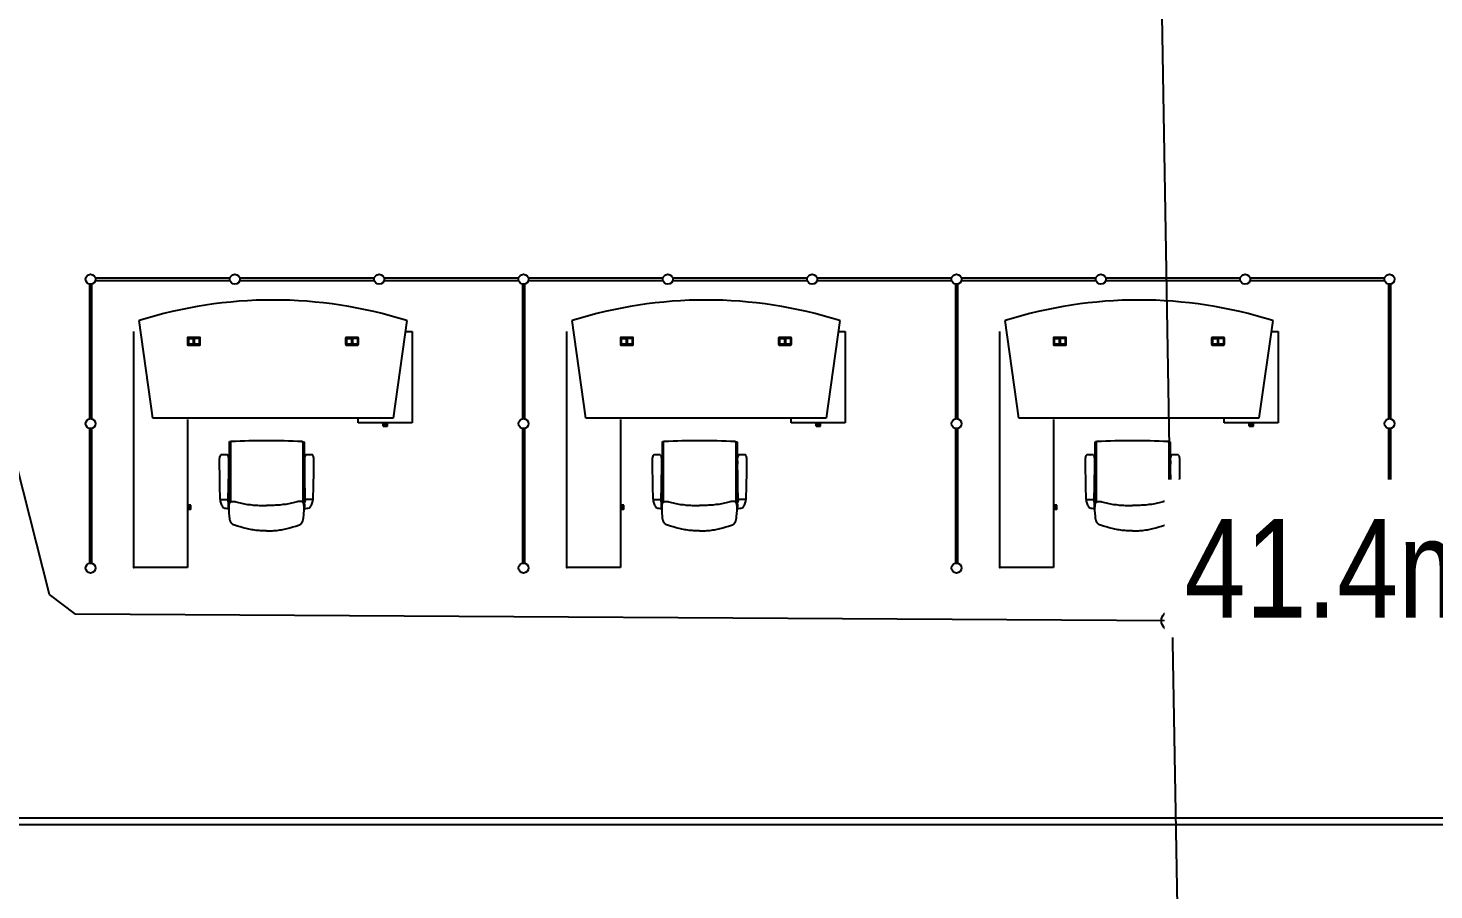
# Model space of a CAD drawing. Header units: millimetres. Extents: x 391350 to 515311, y -283575 to -199845.
# Drawn here: x 499002 to 509716, y -272000 to -265434 of the extents above; entities that cross this region are included whole.
import ezdxf

# ---------------------------------------------------------------- set-up
doc = ezdxf.new("R2010")
doc.units = ezdxf.units.MM
doc.set_wipeout_variables(frame=1)
doc.layers.add('Evac_Occupant', color=183, linetype='Continuous')
doc.layers.add('Evac_Path_Fail', color=1, linetype='Continuous')
doc.styles.get("Standard").update_dxf_attribs({"font": 'arial.ttf'})

msp = doc.modelspace()

# ---------------------------------------------------------------- linework, layer by layer
at = {"color": 0}
for p, q in [((499470, -267386), (499470, -268411)), ((499487, -268411), (499487, -267386)), ((500541, -267340), (499516, -267340)), ((499516, -267357), (500541, -267357)), ((501641, -267340), (500616, -267340)), ((500616, -267357), (501641, -267357)), ((502741, -267340), (501716, -267340)), ((501716, -267357), (502741, -267357)), ((502770, -267386), (502770, -268411)), ((502787, -268411), (502787, -267386)), ((503841, -267340), (502816, -267340)), ((502816, -267357), (503841, -267357)), ((504941, -267340), (503916, -267340)), ((503916, -267357), (504941, -267357)), ((506041, -267340), (505016, -267340)), ((505016, -267357), (506041, -267357)), ((506070, -267386), (506070, -268411)), ((506087, -268411), (506087, -267386)), ((507141, -267340), (506116, -267340)), ((506116, -267357), (507141, -267357)), ((508241, -267340), (507216, -267340)), ((507216, -267357), (508241, -267357)), ((509341, -267340), (508316, -267340)), ((508316, -267357), (509341, -267357)), ((509370, -267386), (509370, -268411)), ((509387, -268411), (509387, -267386)), ((499807, -269545), (499807, -267745)), ((499953, -268405), (499849, -267662)), ((501888, -267662), (501783, -268405)), ((501876, -267745), (501929, -267745)), ((501929, -267745), (501929, -268442)), ((503107, -269545), (503107, -267745)), ((503253, -268405), (503149, -267662)), ((505188, -267662), (505083, -268405)), ((505176, -267745), (505229, -267745)), ((505229, -267745), (505229, -268442)), ((506407, -269545), (506407, -267745)), ((506553, -268405), (506449, -267662)), ((508488, -267662), (508383, -268405)), ((508476, -267745), (508529, -267745)), ((508529, -267745), (508529, -268442)), ((500216, -267797), (500216, -267843)), ((500308, -267791), (500222, -267791)), ((500222, -267841), (500222, -267799)), ((500222, -267849), (500308, -267849)), ((500223, -267799), (500223, -267841)), ((500224, -267797), (500306, -267797)), ((500224, -267798), (500265, -267798)), ((500306, -267843), (500224, -267843)), ((500224, -267843), (500265, -267843)), ((500263, -267843), (500263, -267798)), ((500265, -267798), (500265, -267843)), ((500265, -267843), (500265, -267798)), ((500306, -267798), (500265, -267798)), ((500265, -267843), (500306, -267843)), ((500267, -267798), (500267, -267843)), ((500308, -267799), (500308, -267841)), ((500308, -267841), (500308, -267799)), ((500314, -267843), (500314, -267797)), ((501422, -267797), (501422, -267843)), ((501514, -267791), (501428, -267791)), ((501428, -267841), (501428, -267799)), ((501428, -267849), (501514, -267849)), ((501429, -267799), (501429, -267841)), ((501430, -267797), (501512, -267797)), ((501430, -267798), (501471, -267798)), ((501430, -267843), (501471, -267843)), ((501512, -267843), (501430, -267843)), ((501469, -267843), (501469, -267798)), ((501471, -267798), (501471, -267843)), ((501471, -267843), (501471, -267798)), ((501512, -267798), (501471, -267798)), ((501471, -267843), (501512, -267843)), ((501473, -267798), (501473, -267843)), ((501514, -267799), (501514, -267841)), ((501514, -267841), (501514, -267799)), ((501520, -267843), (501520, -267797)), ((503516, -267797), (503516, -267843)), ((503608, -267791), (503522, -267791)), ((503522, -267841), (503522, -267799)), ((503522, -267849), (503608, -267849)), ((503523, -267799), (503523, -267841)), ((503524, -267797), (503606, -267797)), ((503524, -267798), (503565, -267798)), ((503606, -267843), (503524, -267843)), ((503524, -267843), (503565, -267843)), ((503563, -267843), (503563, -267798)), ((503565, -267798), (503565, -267843)), ((503565, -267843), (503565, -267798)), ((503606, -267798), (503565, -267798)), ((503565, -267843), (503606, -267843)), ((503567, -267798), (503567, -267843)), ((503608, -267799), (503608, -267841)), ((503608, -267841), (503608, -267799)), ((503614, -267843), (503614, -267797)), ((504722, -267797), (504722, -267843)), ((504814, -267791), (504728, -267791)), ((504728, -267841), (504728, -267799)), ((504728, -267849), (504814, -267849)), ((504729, -267799), (504729, -267841)), ((504730, -267797), (504812, -267797)), ((504730, -267798), (504771, -267798)), ((504730, -267843), (504771, -267843)), ((504812, -267843), (504730, -267843)), ((504769, -267843), (504769, -267798)), ((504771, -267798), (504771, -267843)), ((504771, -267843), (504771, -267798)), ((504812, -267798), (504771, -267798)), ((504771, -267843), (504812, -267843)), ((504773, -267798), (504773, -267843)), ((504814, -267799), (504814, -267841)), ((504814, -267841), (504814, -267799)), ((504820, -267843), (504820, -267797)), ((506816, -267797), (506816, -267843)), ((506908, -267791), (506822, -267791)), ((506822, -267841), (506822, -267799)), ((506822, -267849), (506908, -267849)), ((506823, -267799), (506823, -267841)), ((506824, -267797), (506906, -267797)), ((506824, -267798), (506865, -267798)), ((506906, -267843), (506824, -267843)), ((506824, -267843), (506865, -267843)), ((506863, -267843), (506863, -267798)), ((506865, -267798), (506865, -267843)), ((506865, -267843), (506865, -267798)), ((506906, -267798), (506865, -267798)), ((506865, -267843), (506906, -267843)), ((506867, -267798), (506867, -267843)), ((506908, -267799), (506908, -267841)), ((506908, -267841), (506908, -267799)), ((506914, -267843), (506914, -267797)), ((508022, -267797), (508022, -267843)), ((508114, -267791), (508028, -267791)), ((508028, -267841), (508028, -267799)), ((508028, -267849), (508114, -267849)), ((508029, -267799), (508029, -267841)), ((508030, -267797), (508112, -267797)), ((508030, -267798), (508071, -267798)), ((508030, -267843), (508071, -267843)), ((508112, -267843), (508030, -267843)), ((508069, -267843), (508069, -267798)), ((508071, -267798), (508071, -267843)), ((508071, -267843), (508071, -267798)), ((508112, -267798), (508071, -267798)), ((508071, -267843), (508112, -267843)), ((508073, -267798), (508073, -267843)), ((508114, -267799), (508114, -267841)), ((508114, -267841), (508114, -267799)), ((508120, -267843), (508120, -267797)), ((499470, -268486), (499470, -269511)), ((499487, -269511), (499487, -268486)), ((501783, -268405), (499953, -268405)), ((500217, -268416), (500217, -269545)), ((501518, -268442), (501518, -268405)), ((501929, -268442), (501518, -268442)), ((501707, -268455), (501707, -268442)), ((501707, -268455), (501741, -268455)), ((501707, -268467), (501707, -268455)), ((501707, -268467), (501741, -268467)), ((501741, -268455), (501741, -268442)), ((501741, -268467), (501741, -268455)), ((502770, -268486), (502770, -269511)), ((502787, -269511), (502787, -268486)), ((505083, -268405), (503253, -268405)), ((503517, -268416), (503517, -269545)), ((504818, -268442), (504818, -268405)), ((505229, -268442), (504818, -268442)), ((505007, -268455), (505007, -268442)), ((505007, -268455), (505041, -268455)), ((505007, -268467), (505007, -268455)), ((505007, -268467), (505041, -268467)), ((505041, -268455), (505041, -268442)), ((505041, -268467), (505041, -268455)), ((506070, -268486), (506070, -269511)), ((506087, -269511), (506087, -268486)), ((508383, -268405), (506553, -268405)), ((506817, -268416), (506817, -269545)), ((508118, -268442), (508118, -268405)), ((508529, -268442), (508118, -268442)), ((508307, -268455), (508307, -268442)), ((508307, -268455), (508341, -268455)), ((508307, -268467), (508307, -268455)), ((508307, -268467), (508341, -268467)), ((508341, -268455), (508341, -268442)), ((508341, -268467), (508341, -268455)), ((509370, -268486), (509370, -269511)), ((509387, -269511), (509387, -268486)), ((500533, -268589), (500533, -268724)), ((500536, -268587), (500543, -268591)), ((500543, -268592), (500543, -269046)), ((501102, -268587), (501095, -268591)), ((501095, -268592), (501095, -269046)), ((501105, -268589), (501105, -268724)), ((503833, -268589), (503833, -268724)), ((503836, -268587), (503843, -268591)), ((503843, -268592), (503843, -269046)), ((504402, -268587), (504395, -268591)), ((504395, -268592), (504395, -269046)), ((504405, -268589), (504405, -268724)), ((507133, -268589), (507133, -268724)), ((507136, -268587), (507143, -268591)), ((507143, -268592), (507143, -269046)), ((507702, -268587), (507695, -268591)), ((507695, -268592), (507695, -269046)), ((507705, -268589), (507705, -268724)), ((500495, -268685, 0), (500494, -268685, 0)), ((500495, -268685, 0), (500496, -268685, 0)), ((501143, -268685, 0), (501142, -268685, 0)), ((501143, -268685, 0), (501144, -268685, 0)), ((503795, -268685, 0), (503794, -268685, 0)), ((503795, -268685, 0), (503796, -268685, 0)), ((504443, -268685, 0), (504442, -268685, 0)), ((504443, -268685, 0), (504444, -268685, 0)), ((507095, -268685, 0), (507094, -268685, 0)), ((507095, -268685, 0), (507096, -268685, 0)), ((507743, -268685, 0), (507742, -268685, 0)), ((507743, -268685, 0), (507744, -268685, 0)), ((500530, -268731), (500530, -268757)), ((500532, -268727), (500532, -268727)), ((500532, -268760), (500532, -268760)), ((500533, -268764), (500533, -269054)), ((501105, -268764), (501105, -269054)), ((501107, -268727), (501107, -268727)), ((501107, -268760), (501107, -268760)), ((501108, -268731), (501108, -268757)), ((503830, -268731), (503830, -268757)), ((503832, -268727), (503832, -268727)), ((503832, -268760), (503832, -268760)), ((503833, -268764), (503833, -269054)), ((504405, -268764), (504405, -269054)), ((504407, -268727), (504407, -268727)), ((504407, -268760), (504407, -268760)), ((504408, -268731), (504408, -268757)), ((507130, -268731), (507130, -268757)), ((507132, -268727), (507132, -268727)), ((507132, -268760), (507132, -268760)), ((507133, -268764), (507133, -269054)), ((507705, -268764), (507705, -269054)), ((507707, -268727), (507707, -268727)), ((507707, -268760), (507707, -268760)), ((507708, -268731), (507708, -268757)), ((500465, -269025, 0), (500525, -269025, 0)), ((500465, -269025, 0), (500465, -269028, 0)), ((500525, -269025, 0), (500525, -269038, 0)), ((501173, -269025, 0), (501113, -269025, 0)), ((501113, -269025, 0), (501113, -269038, 0)), ((501173, -269025, 0), (501173, -269028, 0)), ((503765, -269025, 0), (503825, -269025, 0)), ((503765, -269025, 0), (503765, -269028, 0)), ((503825, -269025, 0), (503825, -269038, 0)), ((504473, -269025, 0), (504413, -269025, 0)), ((504413, -269025, 0), (504413, -269038, 0)), ((504473, -269025, 0), (504473, -269028, 0)), ((507065, -269025, 0), (507125, -269025, 0)), ((507065, -269025, 0), (507065, -269028, 0)), ((507125, -269025, 0), (507125, -269038, 0)), ((507773, -269025, 0), (507713, -269025, 0)), ((507713, -269025, 0), (507713, -269038, 0)), ((507773, -269025, 0), (507773, -269028, 0)), ((500230, -269069), (500217, -269069)), ((500230, -269103), (500217, -269103)), ((500230, -269103), (500230, -269069)), ((500242, -269069), (500230, -269069)), ((500242, -269103), (500230, -269103)), ((500242, -269103), (500242, -269069)), ((500529, -269093, 0), (500529, -269055, 0)), ((500529, -269060, 0), (500532, -269065, 0)), ((500529, -269065, 0), (500529, -269085, 0)), ((500529, -269069, 0), (500529, -269067, 0)), ((500529, -269081, 0), (500529, -269069, 0)), ((500529, -269081, 0), (500529, -269082, 0)), ((500529, -269090, 0), (500532, -269085, 0)), ((500532, -269065, 0), (500532, -269068, 0)), ((500532, -269068, 0), (500532, -269082, 0)), ((500532, -269082, 0), (500532, -269085, 0)), ((501109, -269060, 0), (501106, -269065, 0)), ((501106, -269065, 0), (501106, -269068, 0)), ((501106, -269068, 0), (501106, -269082, 0)), ((501106, -269082, 0), (501106, -269085, 0)), ((501109, -269090, 0), (501106, -269085, 0)), ((501109, -269093, 0), (501109, -269055, 0)), ((501109, -269065, 0), (501109, -269085, 0)), ((501109, -269069, 0), (501109, -269067, 0)), ((501109, -269081, 0), (501109, -269069, 0)), ((501109, -269081, 0), (501109, -269082, 0)), ((503530, -269069), (503517, -269069)), ((503530, -269103), (503517, -269103)), ((503530, -269103), (503530, -269069)), ((503542, -269069), (503530, -269069)), ((503542, -269103), (503530, -269103)), ((503542, -269103), (503542, -269069)), ((503829, -269093, 0), (503829, -269055, 0)), ((503829, -269060, 0), (503832, -269065, 0)), ((503829, -269065, 0), (503829, -269085, 0)), ((503829, -269069, 0), (503829, -269067, 0)), ((503829, -269081, 0), (503829, -269069, 0)), ((503829, -269081, 0), (503829, -269082, 0)), ((503829, -269090, 0), (503832, -269085, 0)), ((503832, -269065, 0), (503832, -269068, 0)), ((503832, -269068, 0), (503832, -269082, 0)), ((503832, -269082, 0), (503832, -269085, 0)), ((504409, -269060, 0), (504406, -269065, 0)), ((504406, -269065, 0), (504406, -269068, 0)), ((504406, -269068, 0), (504406, -269082, 0)), ((504406, -269082, 0), (504406, -269085, 0)), ((504409, -269090, 0), (504406, -269085, 0)), ((504409, -269093, 0), (504409, -269055, 0)), ((504409, -269065, 0), (504409, -269085, 0)), ((504409, -269069, 0), (504409, -269067, 0)), ((504409, -269081, 0), (504409, -269069, 0)), ((504409, -269081, 0), (504409, -269082, 0)), ((506830, -269069), (506817, -269069)), ((506830, -269103), (506817, -269103)), ((506830, -269103), (506830, -269069)), ((506842, -269069), (506830, -269069)), ((506842, -269103), (506830, -269103)), ((506842, -269103), (506842, -269069)), ((507129, -269093, 0), (507129, -269055, 0)), ((507129, -269060, 0), (507132, -269065, 0)), ((507129, -269065, 0), (507129, -269085, 0)), ((507129, -269069, 0), (507129, -269067, 0)), ((507129, -269081, 0), (507129, -269069, 0)), ((507129, -269081, 0), (507129, -269082, 0)), ((507129, -269090, 0), (507132, -269085, 0)), ((507132, -269065, 0), (507132, -269068, 0)), ((507132, -269068, 0), (507132, -269082, 0)), ((507132, -269082, 0), (507132, -269085, 0)), ((507709, -269060, 0), (507706, -269065, 0)), ((507706, -269065, 0), (507706, -269068, 0)), ((507706, -269068, 0), (507706, -269082, 0)), ((507706, -269082, 0), (507706, -269085, 0)), ((507709, -269090, 0), (507706, -269085, 0)), ((507709, -269093, 0), (507709, -269055, 0)), ((507709, -269065, 0), (507709, -269085, 0)), ((507709, -269069, 0), (507709, -269067, 0)), ((507709, -269081, 0), (507709, -269069, 0)), ((507709, -269081, 0), (507709, -269082, 0)), ((500819, -269265), (500819, -269265)), ((500819, -269265), (500819, -269265)), ((504119, -269265), (504119, -269265)), ((504119, -269265), (504119, -269265)), ((507419, -269265), (507419, -269265)), ((507419, -269265), (507419, -269265)), ((500217, -269545), (499807, -269545)), ((503517, -269545), (503107, -269545)), ((506817, -269545), (506407, -269545)), ((497984, -271451), (510459, -271451)), ((497984, -271501), (510459, -271501))]:
    msp.add_line(p, q, dxfattribs=at)
at = {"color": 0, "extrusion": (0, 0, -1), "flags": 128}
for points in [[(-500819, -269265), (-500808, -269265), (-500796, -269265), (-500785, -269264), (-500774, -269264), (-500763, -269263), (-500751, -269262), (-500740, -269261), (-500729, -269259), (-500718, -269258), (-500707, -269256), (-500696, -269254), (-500684, -269252), (-500674, -269249), (-500663, -269247), (-500652, -269244), (-500641, -269241), (-500619, -269235), (-500597, -269228), (-500576, -269222), (-500573, -269221), (-500570, -269220), (-500568, -269219), (-500565, -269218), (-500563, -269216), (-500560, -269215), (-500558, -269213), (-500556, -269211), (-500554, -269209), (-500552, -269207), (-500551, -269205), (-500549, -269202), (-500548, -269200), (-500546, -269197), (-500545, -269195), (-500544, -269192), (-500543, -269190), (-500542, -269187), (-500541, -269184), (-500540, -269181), (-500539, -269176), (-500538, -269170), (-500537, -269159), (-500536, -269148), (-500535, -269137), (-500534, -269125), (-500533, -269114), (-500533, -269103), (-500533, -269092), (-500533, -269086), (-500533, -269080), (-500533, -269074), (-500534, -269069), (-500534, -269066), (-500535, -269063), (-500535, -269060), (-500536, -269058), (-500537, -269055), (-500538, -269052), (-500540, -269050), (-500542, -269048), (-500544, -269046), (-500545, -269045), (-500546, -269044), (-500547, -269043), (-500548, -269043), (-500551, -269042), (-500554, -269041), (-500557, -269040), (-500559, -269040), (-500562, -269040), (-500565, -269040), (-500568, -269040), (-500571, -269040), (-500574, -269041), (-500579, -269042), (-500585, -269043), (-500595, -269047), (-500606, -269050), (-500617, -269052), (-500628, -269055), (-500639, -269057), (-500650, -269059), (-500662, -269061), (-500673, -269063), (-500684, -269064), (-500695, -269065), (-500706, -269067), (-500718, -269068), (-500729, -269069), (-500740, -269069), (-500751, -269070), (-500763, -269071), (-500774, -269071), (-500796, -269071), (-500819, -269072)], [(-504119, -269265), (-504108, -269265), (-504096, -269265), (-504085, -269264), (-504074, -269264), (-504063, -269263), (-504051, -269262), (-504040, -269261), (-504029, -269259), (-504018, -269258), (-504007, -269256), (-503996, -269254), (-503984, -269252), (-503974, -269249), (-503963, -269247), (-503952, -269244), (-503941, -269241), (-503919, -269235), (-503897, -269228), (-503876, -269222), (-503873, -269221), (-503870, -269220), (-503868, -269219), (-503865, -269218), (-503863, -269216), (-503860, -269215), (-503858, -269213), (-503856, -269211), (-503854, -269209), (-503852, -269207), (-503851, -269205), (-503849, -269202), (-503848, -269200), (-503846, -269197), (-503845, -269195), (-503844, -269192), (-503843, -269190), (-503842, -269187), (-503841, -269184), (-503840, -269181), (-503839, -269176), (-503838, -269170), (-503837, -269159), (-503836, -269148), (-503835, -269137), (-503834, -269125), (-503833, -269114), (-503833, -269103), (-503833, -269092), (-503833, -269086), (-503833, -269080), (-503833, -269074), (-503834, -269069), (-503834, -269066), (-503835, -269063), (-503835, -269060), (-503836, -269058), (-503837, -269055), (-503838, -269052), (-503840, -269050), (-503842, -269048), (-503844, -269046), (-503845, -269045), (-503846, -269044), (-503847, -269043), (-503848, -269043), (-503851, -269042), (-503854, -269041), (-503857, -269040), (-503859, -269040), (-503862, -269040), (-503865, -269040), (-503868, -269040), (-503871, -269040), (-503874, -269041), (-503879, -269042), (-503885, -269043), (-503895, -269047), (-503906, -269050), (-503917, -269052), (-503928, -269055), (-503939, -269057), (-503950, -269059), (-503962, -269061), (-503973, -269063), (-503984, -269064), (-503995, -269065), (-504006, -269067), (-504018, -269068), (-504029, -269069), (-504040, -269069), (-504051, -269070), (-504063, -269071), (-504074, -269071), (-504096, -269071), (-504119, -269072)], [(-507419, -269265), (-507408, -269265), (-507396, -269265), (-507385, -269264), (-507374, -269264), (-507363, -269263), (-507351, -269262), (-507340, -269261), (-507329, -269259), (-507318, -269258), (-507307, -269256), (-507296, -269254), (-507284, -269252), (-507274, -269249), (-507263, -269247), (-507252, -269244), (-507241, -269241), (-507219, -269235), (-507197, -269228), (-507176, -269222), (-507173, -269221), (-507170, -269220), (-507168, -269219), (-507165, -269218), (-507163, -269216), (-507160, -269215), (-507158, -269213), (-507156, -269211), (-507154, -269209), (-507152, -269207), (-507151, -269205), (-507149, -269202), (-507148, -269200), (-507146, -269197), (-507145, -269195), (-507144, -269192), (-507143, -269190), (-507142, -269187), (-507141, -269184), (-507140, -269181), (-507139, -269176), (-507138, -269170), (-507137, -269159), (-507136, -269148), (-507135, -269137), (-507134, -269125), (-507133, -269114), (-507133, -269103), (-507133, -269092), (-507133, -269086), (-507133, -269080), (-507133, -269074), (-507134, -269069), (-507134, -269066), (-507135, -269063), (-507135, -269060), (-507136, -269058), (-507137, -269055), (-507138, -269052), (-507140, -269050), (-507142, -269048), (-507144, -269046), (-507145, -269045), (-507146, -269044), (-507147, -269043), (-507148, -269043), (-507151, -269042), (-507154, -269041), (-507157, -269040), (-507159, -269040), (-507162, -269040), (-507165, -269040), (-507168, -269040), (-507171, -269040), (-507174, -269041), (-507179, -269042), (-507185, -269043), (-507195, -269047), (-507206, -269050), (-507217, -269052), (-507228, -269055), (-507239, -269057), (-507250, -269059), (-507262, -269061), (-507273, -269063), (-507284, -269064), (-507295, -269065), (-507306, -269067), (-507318, -269068), (-507329, -269069), (-507340, -269069), (-507351, -269070), (-507363, -269071), (-507374, -269071), (-507396, -269071), (-507419, -269072)]]:
    msp.add_lwpolyline(points, dxfattribs=at)
at = {"color": 0, "flags": 128}
for points in [[(500819, -269265), (500830, -269265), (500842, -269265), (500853, -269264), (500864, -269264), (500875, -269263), (500887, -269262), (500898, -269261), (500909, -269259), (500920, -269258), (500932, -269256), (500943, -269254), (500954, -269252), (500965, -269249), (500975, -269247), (500986, -269244), (500997, -269241), (501019, -269235), (501041, -269228), (501063, -269222), (501065, -269221), (501068, -269220), (501070, -269219), (501073, -269218), (501075, -269216), (501078, -269215), (501080, -269213), (501082, -269211), (501084, -269209), (501086, -269207), (501088, -269205), (501089, -269202), (501091, -269200), (501092, -269197), (501093, -269195), (501094, -269192), (501095, -269190), (501096, -269187), (501097, -269184), (501098, -269181), (501099, -269176), (501100, -269170), (501101, -269159), (501102, -269148), (501103, -269137), (501104, -269125), (501105, -269114), (501105, -269103), (501105, -269092), (501105, -269086), (501105, -269080), (501105, -269074), (501104, -269069), (501104, -269066), (501104, -269063), (501103, -269060), (501102, -269058), (501101, -269055), (501100, -269052), (501098, -269050), (501096, -269048), (501094, -269046), (501093, -269045), (501092, -269044), (501091, -269043), (501090, -269043), (501087, -269042), (501084, -269041), (501082, -269040), (501079, -269040), (501076, -269040), (501073, -269040), (501070, -269040), (501067, -269040), (501064, -269041), (501059, -269042), (501053, -269043), (501043, -269047), (501032, -269050), (501021, -269052), (501010, -269055), (500999, -269057), (500988, -269059), (500976, -269061), (500965, -269063), (500954, -269064), (500943, -269065), (500932, -269067), (500920, -269068), (500909, -269069), (500898, -269069), (500887, -269070), (500875, -269071), (500864, -269071), (500842, -269071), (500819, -269072)], [(504119, -269265), (504130, -269265), (504142, -269265), (504153, -269264), (504164, -269264), (504175, -269263), (504187, -269262), (504198, -269261), (504209, -269259), (504220, -269258), (504232, -269256), (504243, -269254), (504254, -269252), (504265, -269249), (504275, -269247), (504286, -269244), (504297, -269241), (504319, -269235), (504341, -269228), (504363, -269222), (504365, -269221), (504368, -269220), (504370, -269219), (504373, -269218), (504375, -269216), (504378, -269215), (504380, -269213), (504382, -269211), (504384, -269209), (504386, -269207), (504388, -269205), (504389, -269202), (504391, -269200), (504392, -269197), (504393, -269195), (504394, -269192), (504395, -269190), (504396, -269187), (504397, -269184), (504398, -269181), (504399, -269176), (504400, -269170), (504401, -269159), (504402, -269148), (504403, -269137), (504404, -269125), (504405, -269114), (504405, -269103), (504405, -269092), (504405, -269086), (504405, -269080), (504405, -269074), (504404, -269069), (504404, -269066), (504404, -269063), (504403, -269060), (504402, -269058), (504401, -269055), (504400, -269052), (504398, -269050), (504396, -269048), (504394, -269046), (504393, -269045), (504392, -269044), (504391, -269043), (504390, -269043), (504387, -269042), (504384, -269041), (504382, -269040), (504379, -269040), (504376, -269040), (504373, -269040), (504370, -269040), (504367, -269040), (504364, -269041), (504359, -269042), (504353, -269043), (504343, -269047), (504332, -269050), (504321, -269052), (504310, -269055), (504299, -269057), (504288, -269059), (504276, -269061), (504265, -269063), (504254, -269064), (504243, -269065), (504232, -269067), (504220, -269068), (504209, -269069), (504198, -269069), (504187, -269070), (504175, -269071), (504164, -269071), (504142, -269071), (504119, -269072)], [(507419, -269265), (507430, -269265), (507442, -269265), (507453, -269264), (507464, -269264), (507475, -269263), (507487, -269262), (507498, -269261), (507509, -269259), (507520, -269258), (507532, -269256), (507543, -269254), (507554, -269252), (507565, -269249), (507575, -269247), (507586, -269244), (507597, -269241), (507619, -269235), (507641, -269228), (507663, -269222), (507665, -269221), (507668, -269220), (507670, -269219), (507673, -269218), (507675, -269216), (507678, -269215), (507680, -269213), (507682, -269211), (507684, -269209), (507686, -269207), (507688, -269205), (507689, -269202), (507691, -269200), (507692, -269197), (507693, -269195), (507694, -269192), (507695, -269190), (507696, -269187), (507697, -269184), (507698, -269181), (507699, -269176), (507700, -269170), (507701, -269159), (507702, -269148), (507703, -269137), (507704, -269125), (507705, -269114), (507705, -269103), (507705, -269092), (507705, -269086), (507705, -269080), (507705, -269074), (507704, -269069), (507704, -269066), (507704, -269063), (507703, -269060), (507702, -269058), (507701, -269055), (507700, -269052), (507698, -269050), (507696, -269048), (507694, -269046), (507693, -269045), (507692, -269044), (507691, -269043), (507690, -269043), (507687, -269042), (507684, -269041), (507682, -269040), (507679, -269040), (507676, -269040), (507673, -269040), (507670, -269040), (507667, -269040), (507664, -269041), (507659, -269042), (507653, -269043), (507643, -269047), (507632, -269050), (507621, -269052), (507610, -269055), (507599, -269057), (507588, -269059), (507576, -269061), (507565, -269063), (507554, -269064), (507543, -269065), (507532, -269067), (507520, -269068), (507509, -269069), (507498, -269069), (507487, -269070), (507475, -269071), (507464, -269071), (507442, -269071), (507419, -269072)]]:
    msp.add_lwpolyline(points, dxfattribs=at)
at = {"color": 0}
for centre in [(499478, -267348), (500578, -267348), (501678, -267348), (502778, -267348), (503878, -267348), (504978, -267348), (506078, -267348), (507178, -267348), (508278, -267348), (509378, -267348), (499478, -268448), (502778, -268448), (506078, -268448), (509378, -268448), (499478, -269548), (502778, -269548), (506078, -269548), (509378, -269548)]:
    msp.add_circle(centre, 38, dxfattribs=at)
for centre, radius, start, end in [((500868, -270896), 3390, 72.5003, 107.4997), ((504168, -270896), 3390, 72.5003, 107.4997), ((507468, -270896), 3390, 72.5003, 107.4997), ((500222, -267797), 6, 90, 180), ((500222, -267843), 6, 180, 270), ((500224, -267799), 2, 90, 180), ((500224, -267841), 2, 180, 270), ((500224, -267799), 1.5, 90, 180), ((500224, -267841), 1.5, 180, 270), ((500306, -267799), 2, 0, 90), ((500306, -267799), 1.5, 0, 90), ((500306, -267841), 2, 270, 0), ((500306, -267841), 1.5, 270, 0), ((500308, -267797), 6, 0, 90), ((500308, -267843), 6, 270, 0), ((501428, -267797), 6, 90, 180), ((501428, -267843), 6, 180, 270), ((501430, -267799), 2, 90, 180), ((501430, -267841), 2, 180, 270), ((501430, -267799), 1.5, 90, 180), ((501430, -267841), 1.5, 180, 270), ((501512, -267799), 2, 0, 90), ((501512, -267799), 1.5, 0, 90), ((501512, -267841), 1.5, 270, 0), ((501512, -267841), 2, 270, 0), ((501514, -267797), 6, 0, 90), ((501514, -267843), 6, 270, 0), ((503522, -267797), 6, 90, 180), ((503522, -267843), 6, 180, 270), ((503524, -267799), 2, 90, 180), ((503524, -267841), 2, 180, 270), ((503524, -267799), 1.5, 90, 180), ((503524, -267841), 1.5, 180, 270), ((503606, -267799), 2, 0, 90), ((503606, -267799), 1.5, 0, 90), ((503606, -267841), 2, 270, 0), ((503606, -267841), 1.5, 270, 0), ((503608, -267797), 6, 0, 90), ((503608, -267843), 6, 270, 0), ((504728, -267797), 6, 90, 180), ((504728, -267843), 6, 180, 270), ((504730, -267799), 2, 90, 180), ((504730, -267841), 2, 180, 270), ((504730, -267799), 1.5, 90, 180), ((504730, -267841), 1.5, 180, 270), ((504812, -267799), 2, 0, 90), ((504812, -267799), 1.5, 0, 90), ((504812, -267841), 1.5, 270, 0), ((504812, -267841), 2, 270, 0), ((504814, -267797), 6, 0, 90), ((504814, -267843), 6, 270, 0), ((506822, -267797), 6, 90, 180), ((506822, -267843), 6, 180, 270), ((506824, -267799), 2, 90, 180), ((506824, -267841), 2, 180, 270), ((506824, -267799), 1.5, 90, 180), ((506824, -267841), 1.5, 180, 270), ((506906, -267799), 2, 0, 90), ((506906, -267799), 1.5, 0, 90), ((506906, -267841), 2, 270, 0), ((506906, -267841), 1.5, 270, 0), ((506908, -267797), 6, 0, 90), ((506908, -267843), 6, 270, 0), ((508028, -267797), 6, 90, 180), ((508028, -267843), 6, 180, 270), ((508030, -267799), 2, 90, 180), ((508030, -267841), 2, 180, 270), ((508030, -267799), 1.5, 90, 180), ((508030, -267841), 1.5, 180, 270), ((508112, -267799), 2, 0, 90), ((508112, -267799), 1.5, 0, 90), ((508112, -267841), 1.5, 270, 0), ((508112, -267841), 2, 270, 0), ((508114, -267797), 6, 0, 90), ((508114, -267843), 6, 270, 0), ((500535, -268589), 2, 64.1492, 180), ((500550, -268592), 7, 93.0846, 180), ((500819, -273584), 5006, 90, 93.0846), ((500819, -273584), 5006, 86.9154, 90), ((501088, -268592), 7, 0, 86.9154), ((501103, -268589), 2, 0, 115.8508), ((503835, -268589), 2, 64.1492, 180), ((503850, -268592), 7, 93.0846, 180), ((504119, -273584), 5006, 90, 93.0846), ((504119, -273584), 5006, 86.9154, 90), ((504388, -268592), 7, 0, 86.9154), ((504403, -268589), 2, 0, 115.8508), ((507135, -268589), 2, 64.1492, 180), ((507150, -268592), 7, 93.0846, 180), ((507419, -273584), 5006, 90, 93.0846), ((507419, -273584), 5006, 86.9154, 90), ((507688, -268592), 7, 0, 86.9154), ((507703, -268589), 2, 0, 115.8508), ((500497, -268709, 0), 37.4, 159.7407, 179.7876), ((501721, -268735, 0), 1262, 178.8285, 180.7164), ((500475, -268701, 0), 13.7, 121.5291, 160.5701), ((500479, -268708, 0), 22.5, 97.9869, 121.2718), ((500487, -268745, 0), 59.9, 92.607, 100.5296), ((500496, -268922, 0), 237, 90.5676, 92.9749), ((500494, -268922, 0), 237, 87.0251, 89.4324), ((500503, -268745, 0), 59.9, 79.4704, 87.393), ((500511, -268708, 0), 22.5, 58.7282, 82.0131), ((500516, -268701, 0), 13.7, 19.4299, 58.4709), ((500493, -268709, 0), 37.4, 0.2124, 20.2593), ((499269, -268735, 0), 1262, 359.2836, 1.1715), ((501145, -268709, 0), 37.4, 159.7407, 179.7876), ((502369, -268735, 0), 1262, 178.8285, 180.7164), ((501123, -268701, 0), 13.7, 121.5291, 160.5701), ((501127, -268708, 0), 22.5, 97.9869, 121.2718), ((501135, -268745, 0), 59.9, 92.607, 100.5296), ((501144, -268922, 0), 237, 90.5676, 92.9749), ((501142, -268922, 0), 237, 87.0251, 89.4324), ((501151, -268745, 0), 59.9, 79.4704, 87.393), ((501159, -268708, 0), 22.5, 58.7282, 82.0131), ((501164, -268701, 0), 13.7, 19.4299, 58.4709), ((501141, -268709, 0), 37.4, 0.2124, 20.2593), ((499917, -268735, 0), 1262, 359.2836, 1.1715), ((503797, -268709, 0), 37.4, 159.7407, 179.7876), ((505021, -268735, 0), 1262, 178.8285, 180.7164), ((503775, -268701, 0), 13.7, 121.5291, 160.5701), ((503779, -268708, 0), 22.5, 97.9869, 121.2718), ((503787, -268745, 0), 59.9, 92.607, 100.5296), ((503796, -268922, 0), 237, 90.5676, 92.9749), ((503794, -268922, 0), 237, 87.0251, 89.4324), ((503803, -268745, 0), 59.9, 79.4704, 87.393), ((503811, -268708, 0), 22.5, 58.7282, 82.0131), ((503816, -268701, 0), 13.7, 19.4299, 58.4709), ((503793, -268709, 0), 37.4, 0.2124, 20.2593), ((502569, -268735, 0), 1262, 359.2836, 1.1715), ((504445, -268709, 0), 37.4, 159.7407, 179.7876), ((505669, -268735, 0), 1262, 178.8285, 180.7164), ((504423, -268701, 0), 13.7, 121.5291, 160.5701), ((504427, -268708, 0), 22.5, 97.9869, 121.2718), ((504435, -268745, 0), 59.9, 92.607, 100.5296), ((504444, -268922, 0), 237, 90.5676, 92.9749), ((504442, -268922, 0), 237, 87.0251, 89.4324), ((504451, -268745, 0), 59.9, 79.4704, 87.393), ((504459, -268708, 0), 22.5, 58.7282, 82.0131), ((504464, -268701, 0), 13.7, 19.4299, 58.4709), ((504441, -268709, 0), 37.4, 0.2124, 20.2593), ((503217, -268735, 0), 1262, 359.2836, 1.1715), ((507097, -268709, 0), 37.4, 159.7407, 179.7876), ((508321, -268735, 0), 1262, 178.8285, 180.7164), ((507075, -268701, 0), 13.7, 121.5291, 160.5701), ((507079, -268708, 0), 22.5, 97.9869, 121.2718), ((507087, -268745, 0), 59.9, 92.607, 100.5296), ((507096, -268922, 0), 237, 90.5676, 92.9749), ((507094, -268922, 0), 237, 87.0251, 89.4324), ((507103, -268745, 0), 59.9, 79.4704, 87.393), ((507111, -268708, 0), 22.5, 58.7282, 82.0131), ((507116, -268701, 0), 13.7, 19.4299, 58.4709), ((507093, -268709, 0), 37.4, 0.2124, 20.2593), ((505869, -268735, 0), 1262, 359.2836, 1.1715), ((507745, -268709, 0), 37.4, 159.7407, 179.7876), ((508969, -268735, 0), 1262, 178.8285, 180.7164), ((507723, -268701, 0), 13.7, 121.5291, 160.5701), ((507727, -268708, 0), 22.5, 97.9869, 121.2718), ((507735, -268745, 0), 59.9, 92.607, 100.5296), ((507744, -268922, 0), 237, 90.5676, 92.9749), ((507742, -268922, 0), 237, 87.0251, 89.4324), ((507751, -268745, 0), 59.9, 79.4704, 87.393), ((507759, -268708, 0), 22.5, 58.7282, 82.0131), ((507764, -268701, 0), 13.7, 19.4299, 58.4709), ((507741, -268709, 0), 37.4, 0.2124, 20.2593), ((506517, -268735, 0), 1262, 359.2836, 1.1715), ((507359, -268763, 0), 6900, 179.8927, 182.1625), ((493631, -268763, 0), 6900, 357.8375, 0.1073), ((500535, -268731), 5, 135, 180), ((500535, -268757), 5, 180, 225), ((500528, -268724), 5, 315, 0), ((500528, -268764), 5, 0, 45), ((501110, -268724), 5, 180, 225), ((501110, -268764), 5, 135, 180), ((501103, -268731), 5, 0, 45), ((508007, -268763, 0), 6900, 179.8927, 182.1625), ((501103, -268757), 5, 315, 0), ((494279, -268763, 0), 6900, 357.8375, 0.1073), ((510659, -268763, 0), 6900, 179.8927, 182.1625), ((496931, -268763, 0), 6900, 357.8375, 0.1073), ((503835, -268731), 5, 135, 180), ((503835, -268757), 5, 180, 225), ((503828, -268724), 5, 315, 0), ((503828, -268764), 5, 0, 45), ((504410, -268724), 5, 180, 225), ((504410, -268764), 5, 135, 180), ((504403, -268731), 5, 0, 45), ((511307, -268763, 0), 6900, 179.8927, 182.1625), ((504403, -268757), 5, 315, 0), ((497579, -268763, 0), 6900, 357.8375, 0.1073), ((513959, -268763, 0), 6900, 179.8927, 182.1625), ((500231, -268763, 0), 6900, 357.8375, 0.1073), ((507135, -268731), 5, 135, 180), ((507135, -268757), 5, 180, 225), ((507128, -268724), 5, 315, 0), ((507128, -268764), 5, 0, 45), ((507710, -268724), 5, 180, 225), ((507710, -268764), 5, 135, 180), ((507703, -268731), 5, 0, 45), ((514607, -268763, 0), 6900, 179.8927, 182.1625), ((507703, -268757), 5, 315, 0), ((500879, -268763, 0), 6900, 357.8375, 0.1073), ((500465, -269024, 0), 0.8, 182.1625, 270), ((500535, -269028, 0), 70, 180, 196.1237), ((500525, -269024, 0), 0.8, 270, 357.8375), ((501113, -269024, 0), 0.8, 182.1625, 270), ((501103, -269028, 0), 70, 343.8763, 0), ((501173, -269024, 0), 0.8, 270, 357.8375), ((503765, -269024, 0), 0.8, 182.1625, 270), ((503835, -269028, 0), 70, 180, 196.1237), ((503825, -269024, 0), 0.8, 270, 357.8375), ((504413, -269024, 0), 0.8, 182.1625, 270), ((504403, -269028, 0), 70, 343.8763, 0), ((504473, -269024, 0), 0.8, 270, 357.8375), ((507065, -269024, 0), 0.8, 182.1625, 270), ((507135, -269028, 0), 70, 180, 196.1237), ((507125, -269024, 0), 0.8, 270, 357.8375), ((507713, -269024, 0), 0.8, 182.1625, 270), ((507703, -269028, 0), 70, 343.8763, 0), ((507773, -269024, 0), 0.8, 270, 357.8375), ((500564, -269019, 0), 100, 196.1237, 213.806), ((500605, -268991, 0), 150, 213.806, 221.1159), ((500493, -269090, 0), 0.5, 221.1159, 259.5623), ((500605, -268991, 0), 150, 221.1159, 221.1825), ((500547, -268795, 0), 300, 259.5623, 266.2553), ((500547, -268795, 0), 300, 259.529, 259.5623), ((500560, -269038, 0), 35, 180, 207.6604), ((500528, -269093, 0), 1.5, 266.2553, 0), ((500549, -269054), 16, 180, 207.9094), ((501089, -269054), 16, 332.0906, 0), ((501078, -269038, 0), 35, 332.3396, 0), ((501111, -269093, 0), 1.5, 180, 273.7447), ((501091, -268795, 0), 300, 273.7447, 280.4377), ((501145, -269090, 0), 0.5, 280.4377, 318.8841), ((501091, -268795, 0), 300, 280.4377, 280.471), ((501033, -268991, 0), 150, 318.8841, 326.194), ((501033, -268991, 0), 150, 318.8175, 318.8841), ((501074, -269019, 0), 100, 326.194, 343.8763), ((503864, -269019, 0), 100, 196.1237, 213.806), ((503905, -268991, 0), 150, 213.806, 221.1159), ((503793, -269090, 0), 0.5, 221.1159, 259.5623), ((503905, -268991, 0), 150, 221.1159, 221.1825), ((503847, -268795, 0), 300, 259.5623, 266.2553), ((503847, -268795, 0), 300, 259.529, 259.5623), ((503860, -269038, 0), 35, 180, 207.6604), ((503828, -269093, 0), 1.5, 266.2553, 0), ((503849, -269054), 16, 180, 207.9094), ((504389, -269054), 16, 332.0906, 0), ((504378, -269038, 0), 35, 332.3396, 0), ((504411, -269093, 0), 1.5, 180, 273.7447), ((504391, -268795, 0), 300, 273.7447, 280.4377), ((504445, -269090, 0), 0.5, 280.4377, 318.8841), ((504391, -268795, 0), 300, 280.4377, 280.471), ((504333, -268991, 0), 150, 318.8841, 326.194), ((504333, -268991, 0), 150, 318.8175, 318.8841), ((504374, -269019, 0), 100, 326.194, 343.8763), ((507164, -269019, 0), 100, 196.1237, 213.806), ((507205, -268991, 0), 150, 213.806, 221.1159), ((507093, -269090, 0), 0.5, 221.1159, 259.5623), ((507205, -268991, 0), 150, 221.1159, 221.1825), ((507147, -268795, 0), 300, 259.5623, 266.2553), ((507147, -268795, 0), 300, 259.529, 259.5623), ((507160, -269038, 0), 35, 180, 207.6604), ((507128, -269093, 0), 1.5, 266.2553, 0), ((507149, -269054), 16, 180, 207.9094), ((507689, -269054), 16, 332.0906, 0), ((507678, -269038, 0), 35, 332.3396, 0), ((507711, -269093, 0), 1.5, 180, 273.7447), ((507691, -268795, 0), 300, 273.7447, 280.4377), ((507745, -269090, 0), 0.5, 280.4377, 318.8841), ((507691, -268795, 0), 300, 280.4377, 280.471), ((507633, -268991, 0), 150, 318.8841, 326.194), ((507633, -268991, 0), 150, 318.8175, 318.8841), ((507674, -269019, 0), 100, 326.194, 343.8763)]:
    msp.add_arc(centre, radius, start, end, dxfattribs=at)
for p in [(499807, -269545), (503107, -269545), (506407, -269545)]:
    msp.add_point(p, dxfattribs=at)
at = {"layer": 'Evac_Occupant'}
msp.add_lwpolyline([(466115, -251082), (476119, -251082), (498658, -251082), (509557, -251082), (507579, -261603), (507721, -269970), (507830, -276144), (486491, -274811), (462153, -273439)], dxfattribs=at)
at = {"layer": 'Evac_Path_Fail'}
msp.add_lwpolyline([(507714, -269950), (499364, -269900), (499164, -269750), (498314, -266400), (498314, -265750), (498114, -265550), (497864, -265550), (497664, -265700), (496564, -267850), (496564, -277550), (495164, -278800), (482014, -278800), (481814, -278950), (481564, -279350)], dxfattribs=at)
msp.add_circle((507714, -269950), 75, dxfattribs=at)

# ---------------------------------------------------------------- next in the draw order: wipeouts: each hides what was drawn before it
msp.add_wipeout([(507664, -270075), (510514, -270075), (510514, -268875), (507664, -268875)]).dxf.layer = 'Evac_Path_Fail'

# ---------------------------------------------------------------- next in the draw order: texts
at = {"layer": 'Evac_Path_Fail', "width": 0.8}
msp.add_text('41.4m', height=750, dxfattribs=at).set_placement((507814, -269925))

doc.saveas('drawing.dxf')
